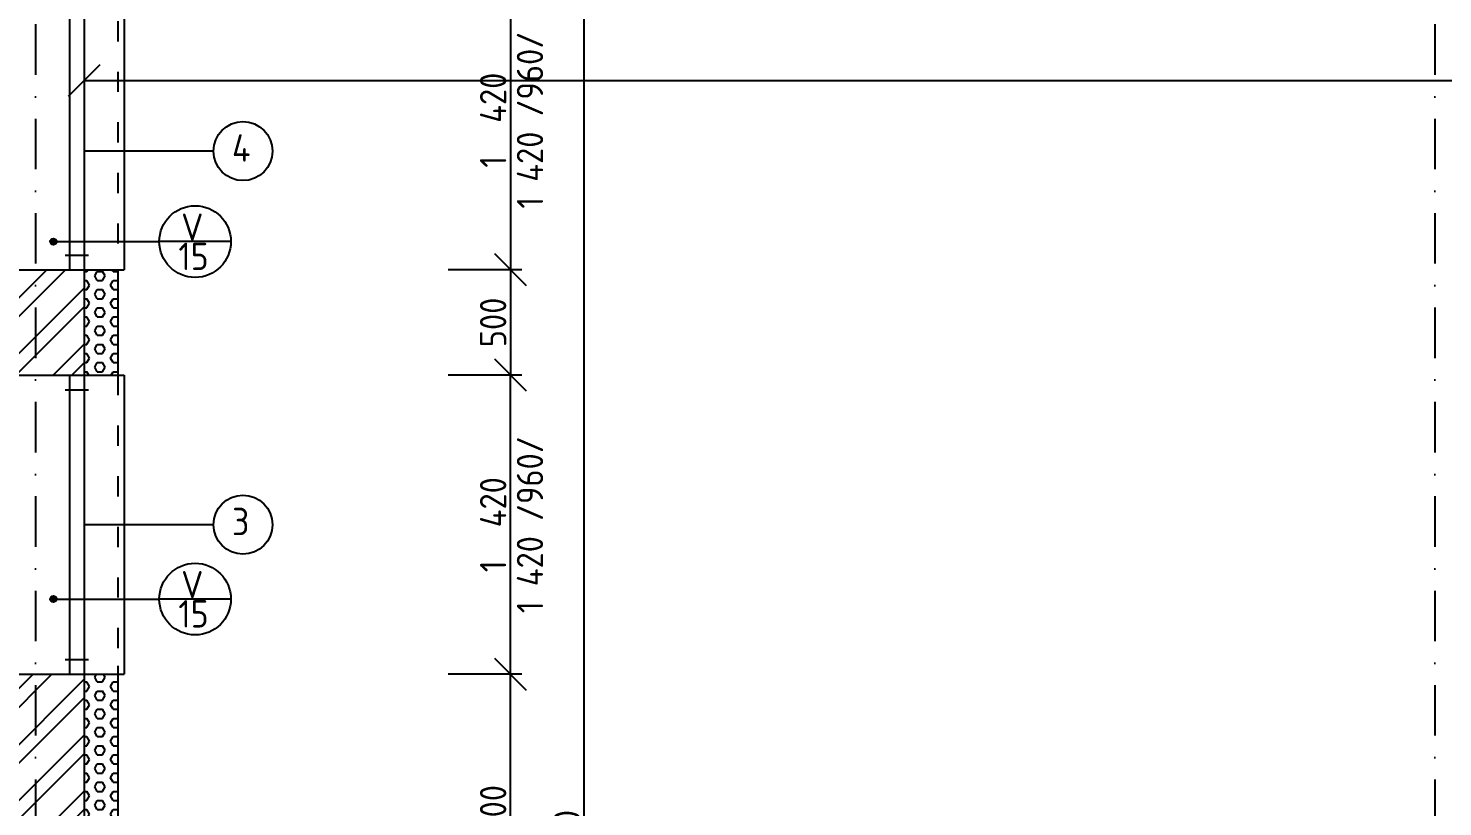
# Model space of a CAD drawing. Extents: x 4511820 to 5180432, y -1526536 to -944957.
# Drawn here: x 5109347 to 5116060, y -1219003 to -1215308 of the extents above; entities that cross this region are included whole.
import ezdxf

# ---------------------------------------------------------------- set-up
doc = ezdxf.new("R2010")
doc.units = 0
doc.header["$MEASUREMENT"] = 0
doc.linetypes.add('ACAD_ISO03W100', pattern=[30, 12, -18])
doc.linetypes.add('BODKOCIARKOVANA_3', pattern=[5.6, 3, -1.3, 0, -1.3])
doc.layers.get('0').update_dxf_attribs({"linetype": 'CONTINUOUS'})
doc.layers.get('Defpoints').update_dxf_attribs({"color": 61, "linetype": 'CONTINUOUS'})
for name, color, linetype in [('KÓTY', 4, 'CONTINUOUS'), ('MÚRY', 1, 'CONTINUOUS'), ('OKNÁ', 143, 'CONTINUOUS'), ('osi', 253, 'CONTINUOUS'), ('TENKÁ', 7, 'CONTINUOUS'), ('ŠRAFY', 82, 'CONTINUOUS')]:
    doc.layers.add(name, color=color, linetype=linetype)
doc.styles.add('STYLE1', font='isocp.shx')
doc.dimstyles.new('STANDARD-50', dxfattribs={"dimtxt": 125, "dimasz": 150, "dimexe": 10, "dimexo": 200, "dimgap": 20, "dimtad": 1, "dimdsep": 46, "dimlunit": 6, "dimtxsty": 'STYLE1', "dimblk1": 'OBLIQUE', "dimblk2": 'OBLIQUE', "dimsah": 1, "dimcen": 2.5, "dimse1": 1, "dimse2": 1, "dimadec": 0, "dimazin": 0, "dimtfac": 1, "dimtmove": 1, "dimatfit": 3, "dimldrblk": 'OBLIQUE', "dimfxl": 1, "dimtolj": 1, "dimtzin": 0, "dimarcsym": 0})
pattern_1 = [(45, (584112, 2493.08), (-132.5825215, 132.5825215), []), (45, (584200.39, 2493.08), (-132.5825215, 132.5825215), [])]
pattern_2 = [(0, (0, -89070.035), (0, 43.3012702), [25, -50]), (120, (0, -89070.035), (-37.5, -21.6506351), [25, -50]), (60, (25, -89070.035), (-37.5, 21.6506351), [25, -50])]

# ---------------------------------------------------------------- blocks, each defined once
blk = doc.blocks.new('_OBLIQUE')
at = {"color": 0, "linetype": 'ByBlock'}
blk.add_line((-0.5, -0.5), (0.5, 0.5), dxfattribs=at)
blk = doc.blocks.new('*D13735')
at = {"layer": 'Defpoints', "color": 0}
for p in [(5109612.5, -1211368.2), (5142602.5, -1212808.2), (5142602.5, -1215556.2)]:
    blk.add_point(p, dxfattribs=at)
at = {"layer": 'KÓTY', "color": 0, "lineweight": -2}
blk.add_line((5109612.5, -1215556.2), (5142602.5, -1215556.2), dxfattribs=at)
at = {"layer": 'KÓTY', "color": 0, "linetype": 'ByBlock', "lineweight": -2, "xscale": 150, "yscale": 150, "zscale": 150, "rotation": 180}
blk.add_blockref('_OBLIQUE', (5109612.5, -1215556.2), dxfattribs=at)
at = {"layer": 'KÓTY', "color": 0, "linetype": 'ByBlock', "lineweight": -2, "xscale": 150, "yscale": 150, "zscale": 150}
blk.add_blockref('_OBLIQUE', (5142602.5, -1215556.2), dxfattribs=at)
at = {"layer": 'KÓTY', "color": 0, "insert": (5126107.5, -1215473.6), "char_height": 125, "attachment_point": 5, "style": 'STYLE1'}
blk.add_mtext('\\A1;32ﾠ990', dxfattribs=at)
blk = doc.blocks.new('*D13791')
at = {"layer": 'Defpoints', "color": 0}
for p in [(5111986, -1212914.2), (5112270.5, -1212914.2), (5109260.5, -1225624.2)]:
    blk.add_point(p, dxfattribs=at)
at = {"layer": 'KÓTY', "color": 0, "lineweight": -2}
blk.add_line((5111986, -1225624.2), (5111986, -1212914.2), dxfattribs=at)
at = {"layer": 'KÓTY', "color": 0, "linetype": 'ByBlock', "lineweight": -2, "xscale": 150, "yscale": 150, "zscale": 150}
for p, rotation in [((5111986, -1212914.2), 90), ((5111986, -1225624.2), 270)]:
    blk.add_blockref('_OBLIQUE', p, dxfattribs=dict(at, rotation=rotation))
at = {"layer": 'KÓTY', "color": 0, "insert": (5111903.5, -1219269.2), "char_height": 125, "attachment_point": 5, "rotation": 90, "style": 'STYLE1'}
blk.add_mtext('\\A1;12ﾠ710', dxfattribs=at)
blk = doc.blocks.new('*D13795')
at = {"layer": 'Defpoints', "color": 0}
for p in [(5109232.5, -1218374.2), (5111636, -1218374.2), (5109232.5, -1219874.2)]:
    blk.add_point(p, dxfattribs=at)
at = {"layer": 'KÓTY', "color": 0, "lineweight": -2}
blk.add_line((5111636, -1219874.2), (5111636, -1218374.2), dxfattribs=at)
at = {"layer": 'KÓTY', "color": 0, "linetype": 'ByBlock', "lineweight": -2, "xscale": 150, "yscale": 150, "zscale": 150}
for p, rotation in [((5111636, -1218374.2), 90), ((5111636, -1219874.2), 270)]:
    blk.add_blockref('_OBLIQUE', p, dxfattribs=dict(at, rotation=rotation))
at = {"layer": 'KÓTY', "color": 0, "insert": (5111553.5, -1219124.2), "char_height": 125, "attachment_point": 5, "rotation": 90, "style": 'STYLE1'}
blk.add_mtext('\\A1;1ﾠ500', dxfattribs=at)
blk = doc.blocks.new('*D13796')
at = {"layer": 'Defpoints', "color": 0}
for p in [(5109612.5, -1216954.2), (5111636, -1216954.2), (5109612.5, -1218374.2)]:
    blk.add_point(p, dxfattribs=at)
at = {"layer": 'KÓTY', "color": 0, "lineweight": -2}
blk.add_line((5111636, -1218374.2), (5111636, -1216954.2), dxfattribs=at)
at = {"layer": 'KÓTY', "color": 0, "linetype": 'ByBlock', "lineweight": -2, "xscale": 150, "yscale": 150, "zscale": 150}
for p, rotation in [((5111636, -1216954.2), 90), ((5111636, -1218374.2), 270)]:
    blk.add_blockref('_OBLIQUE', p, dxfattribs=dict(at, rotation=rotation))
at = {"layer": 'KÓTY', "color": 0, "insert": (5111553.5, -1217664.2), "char_height": 125, "attachment_point": 5, "rotation": 90, "style": 'STYLE1'}
blk.add_mtext('\\A1;1ﾠ420', dxfattribs=at)
blk = doc.blocks.new('*D13797')
at = {"layer": 'Defpoints', "color": 0}
for p in [(5109612.5, -1216454.2), (5109612.5, -1216954.2), (5111636, -1216954.2)]:
    blk.add_point(p, dxfattribs=at)
at = {"layer": 'KÓTY', "color": 0, "lineweight": -2}
blk.add_line((5111636, -1216454.2), (5111636, -1216954.2), dxfattribs=at)
at = {"layer": 'KÓTY', "color": 0, "linetype": 'ByBlock', "lineweight": -2, "xscale": 150, "yscale": 150, "zscale": 150}
for p, rotation in [((5111636, -1216454.2), 90), ((5111636, -1216954.2), 270)]:
    blk.add_blockref('_OBLIQUE', p, dxfattribs=dict(at, rotation=rotation))
at = {"layer": 'KÓTY', "color": 0, "insert": (5111553.5, -1216704.2), "char_height": 125, "attachment_point": 5, "rotation": 90, "style": 'STYLE1'}
blk.add_mtext('\\A1;500', dxfattribs=at)
blk = doc.blocks.new('*D13798')
at = {"layer": 'Defpoints', "color": 0}
for p in [(5109502.5, -1215034.2), (5109502.5, -1216454.2), (5111636, -1216454.2)]:
    blk.add_point(p, dxfattribs=at)
at = {"layer": 'KÓTY', "color": 0, "lineweight": -2}
blk.add_line((5111636, -1215034.2), (5111636, -1216454.2), dxfattribs=at)
at = {"layer": 'KÓTY', "color": 0, "linetype": 'ByBlock', "lineweight": -2, "xscale": 150, "yscale": 150, "zscale": 150}
for p, rotation in [((5111636, -1215034.2), 90), ((5111636, -1216454.2), 270)]:
    blk.add_blockref('_OBLIQUE', p, dxfattribs=dict(at, rotation=rotation))
at = {"layer": 'KÓTY', "color": 0, "insert": (5111553.5, -1215744.2), "char_height": 125, "attachment_point": 5, "rotation": 90, "style": 'STYLE1'}
blk.add_mtext('\\A1;1ﾠ420', dxfattribs=at)

msp = doc.modelspace()

# ---------------------------------------------------------------- hatches: boundary and pattern name
at = {"layer": 'TENKÁ'}
h = msp.add_hatch(color=256, dxfattribs=at)
h.dxf.hatch_style = 1
h.paths.add_polyline_path([(5109481.827, -1216320.492, 2.41421356), (5109466.827, -1216335.492, 0.41421356)])
h = msp.add_hatch(color=256, dxfattribs=at)
h.dxf.hatch_style = 1
h.paths.add_polyline_path([(5109481.827, -1218017.266, 2.41421356), (5109466.827, -1218032.266, 0.41421356)])
at = {"layer": 'ŠRAFY'}
h = msp.add_hatch(dxfattribs=at)
h.set_pattern_fill('ANSI32', color=256, scale=500)
h.set_pattern_definition(pattern_1)
h.paths.add_polyline_path([(5109542.5, -1216954.226), (5109612.5, -1216954.226), (5109612.5, -1216454.226), (5109542.5, -1216454.226), (5109232.5, -1216454.226), (5109232.5, -1216954.226)])
h = msp.add_hatch(dxfattribs=at)
h.set_pattern_fill('HEX', color=256, scale=200)
h.set_pattern_definition(pattern_2)
h.paths.add_polyline_path([(5109612.5, -1216454.226), (5109612.5, -1216954.226), (5109772.5, -1216954.226), (5109772.5, -1216454.226)])
h = msp.add_hatch(dxfattribs=at)
h.set_pattern_fill('ANSI32', color=256, scale=500)
h.set_pattern_definition(pattern_1)
h.paths.add_polyline_path([(5109612.5, -1218374.226), (5109542.5, -1218374.226), (5109232.5, -1218374.226), (5109232.5, -1218954.226), (5109232.5, -1219254.226), (5109232.5, -1219874.226), (5109542.5, -1219874.226), (5109612.5, -1219874.226)])
h = msp.add_hatch(dxfattribs=at)
h.set_pattern_fill('HEX', color=256, scale=200)
h.set_pattern_definition(pattern_2)
h.paths.add_polyline_path([(5109612.5, -1219874.226), (5109772.5, -1219874.226), (5109772.5, -1218374.226), (5109612.5, -1218374.226)])

# ---------------------------------------------------------------- linework, layer by layer
at = {"layer": 'KÓTY', "ltscale": 25}
for p, q in [((5111689.403, -1216454.226), (5111339.403, -1216454.226)), ((5111689.403, -1216954.226), (5111339.403, -1216954.226)), ((5111689.403, -1218374.226), (5111339.403, -1218374.226))]:
    msp.add_line(p, q, dxfattribs=at)
at = {"layer": 'MÚRY'}
for p, q in [((5109232.5, -1216454.226), (5109772.5, -1216454.226)), ((5109772.5, -1216454.226), (5109772.5, -1216954.226)), ((5109232.5, -1216954.226), (5109772.5, -1216954.226)), ((5109232.5, -1218374.226), (5109772.5, -1218374.226)), ((5109772.5, -1218334.226), (5109772.5, -1219874.226))]:
    msp.add_line(p, q, dxfattribs=at)
at = {"layer": 'OKNÁ', "ltscale": 0.25}
for p, q in [((5109542.5, -1215034.226), (5109542.5, -1216454.226)), ((5109612.5, -1215034.226), (5109612.5, -1216454.226)), ((5110226.354, -1215891.226), (5109612.5, -1215891.226)), ((5109522.5, -1216384.226), (5109632.5, -1216384.226)), ((5109522.5, -1216384.226), (5109632.5, -1216384.226)), ((5109542.5, -1216954.226), (5109542.5, -1218374.226)), ((5109612.5, -1216954.226), (5109612.5, -1218374.226)), ((5109522.5, -1217024.226), (5109632.5, -1217024.226)), ((5109522.5, -1217024.226), (5109632.5, -1217024.226)), ((5110226.354, -1217664.226), (5109612.5, -1217664.226)), ((5109522.5, -1218304.226), (5109632.5, -1218304.226)), ((5109522.5, -1218304.226), (5109632.5, -1218304.226))]:
    msp.add_line(p, q, dxfattribs=at)
for centre in [(5110366.354, -1215891.226), (5110366.354, -1217664.226)]:
    msp.add_circle(centre, 140, dxfattribs=at)
at = {"layer": 'osi', "linetype": 'BODKOCIARKOVANA_3', "ltscale": 80}
for p, q in [((5109382.5, -1198261.132), (5109382.5, -1230189.035)), ((5116022.5, -1198261.132), (5116022.5, -1230189.035))]:
    msp.add_line(p, q, dxfattribs=at)
at = {"layer": 'TENKÁ', "linetype": 'ACAD_ISO03W100', "ltscale": 8}
for p, q in [((5109772.5, -1215034.226), (5109772.5, -1216454.226)), ((5109772.5, -1216954.226), (5109772.5, -1218374.226))]:
    msp.add_line(p, q, dxfattribs=at)
at = {"layer": 'TENKÁ', "ltscale": 0.25}
for p, q in [((5109802.5, -1215034.226), (5109802.5, -1216454.226)), ((5109466.827, -1216320.492), (5109969.229, -1216320.492)), ((5110309.229, -1216320.492), (5109969.229, -1216320.492)), ((5109772.5, -1216454.226), (5109802.5, -1216454.226)), ((5109772.5, -1216954.226), (5109802.5, -1216954.226)), ((5109802.5, -1216954.226), (5109802.5, -1218374.226)), ((5109466.827, -1218017.266), (5109969.229, -1218017.266)), ((5110309.229, -1218017.266), (5109969.229, -1218017.266)), ((5109772.5, -1218374.226), (5109802.5, -1218374.226))]:
    msp.add_line(p, q, dxfattribs=at)
at = {"layer": 'TENKÁ'}
for p, q in [((5109612.5, -1216454.226), (5109612.5, -1216954.226)), ((5109612.5, -1218334.226), (5109612.5, -1219874.226))]:
    msp.add_line(p, q, dxfattribs=at)
at = {"layer": 'TENKÁ', "ltscale": 0.25}
for centre in [(5110139.229, -1216320.492), (5110139.229, -1218017.266)]:
    msp.add_circle(centre, 170, dxfattribs=at)
at = {"layer": 'TENKÁ'}
for centre in [(5109466.827, -1216320.492), (5109466.827, -1218017.266)]:
    msp.add_circle(centre, 15, dxfattribs=at)

# ---------------------------------------------------------------- texts
at = {"layer": 'KÓTY', "char_height": 125, "attachment_point": 5, "rotation": 90, "style": 'STYLE1'}
for insert in [(5111728.457, -1215744.226), (5111728.457, -1217664.226)]:
    msp.add_mtext('\\A1;1 420 /960/', dxfattribs=dict(at, insert=insert))
at = {"layer": 'TENKÁ', "style": 'STYLE1'}
for s, p in [('4', (5110314.323, -1215941.226)), ('V', (5110073.199, -1216316.992)), ('15', (5110059.699, -1216455.628)), ('3', (5110314.323, -1217714.226)), ('V', (5110073.199, -1218013.766)), ('15', (5110059.699, -1218152.402))]:
    msp.add_text(s, height=130, dxfattribs=at).set_placement(p)

# ---------------------------------------------------------------- dimensions: what is measured, and where the dimension line sits
at = {"layer": 'KÓTY'}
dim = msp.add_linear_dim(base=(5142602.5, -1215556.181), p1=(5109612.5, -1211368.226), p2=(5142602.5, -1212808.226), dimstyle='STANDARD-50', dxfattribs=at)
dim.commit()
dim.dimension.update_dxf_attribs({"geometry": '*D13735', "text_midpoint": (5126107.5, -1215473.638)})
for base, p1, p2, picture, middle in [((5111986, -1212914.226), (5109260.5, -1225624.226), (5112270.5, -1212914.226), '*D13791', (5111903.457, -1219269.226)), ((5111636, -1216454.226), (5109502.5, -1215034.226), (5109502.5, -1216454.226), '*D13798', (5111553.457, -1215744.226)), ((5111636, -1216954.226), (5109612.5, -1216454.226), (5109612.5, -1216954.226), '*D13797', (5111553.5, -1216704.226)), ((5111636, -1216954.226), (5109612.5, -1218374.226), (5109612.5, -1216954.226), '*D13796', (5111553.457, -1217664.226)), ((5111636, -1218374.226), (5109232.5, -1219874.226), (5109232.5, -1218374.226), '*D13795', (5111553.457, -1219124.226))]:
    dim = msp.add_linear_dim(base=base, p1=p1, p2=p2, angle=90, dimstyle='STANDARD-50', dxfattribs=at)
    dim.commit()
    dim.dimension.update_dxf_attribs({"geometry": picture, "text_midpoint": middle})

doc.saveas('drawing.dxf')
